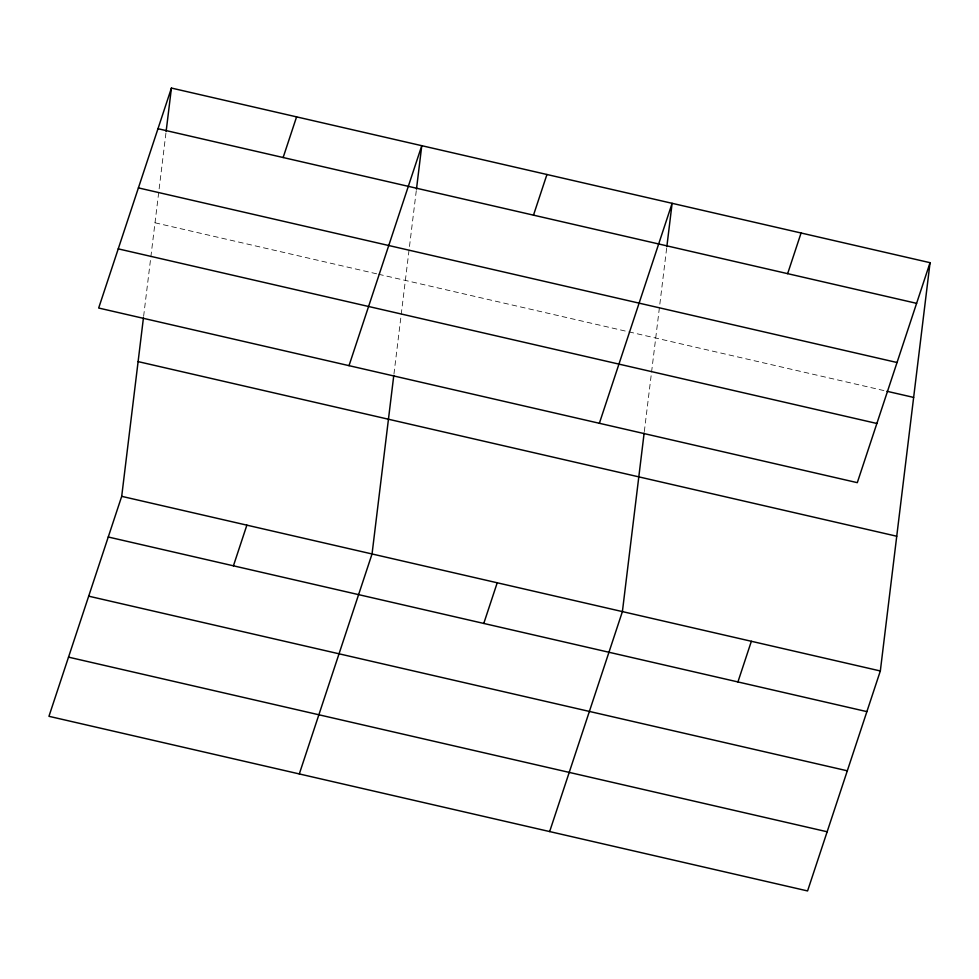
<?xml version="1.0" encoding="UTF-8"?>
<svg xmlns="http://www.w3.org/2000/svg" width="979" height="979" viewBox="0 0 979 979"><rect width="100%" height="100%" fill="white"/><g stroke="black" fill="none" stroke-linecap="round" stroke-linejoin="round"><path stroke-width="0.73" stroke-dasharray="4.89 3.67" d="M143.619 316.339L166.124 131.48M393.962 373.966L416.295 190.599M644.317 431.592L666.65 248.225M155.012 222.796L377.05 273.9M378.53 274.242L627.392 331.526M628.885 331.869L885.481 390.939"/><path stroke-width="1.47" d="M930.05 262.69L857.298 482.659L98.671 308.03L171.423 88.061L930.05 262.69L880.329 670.97L807.577 890.939L48.95 716.31L121.702 496.341L143.436 317.857M166.124 131.48L171.423 88.061M393.778 375.483L372.044 553.967L299.305 773.936M416.479 189.106L421.765 145.687L349.013 365.656M644.133 433.11L622.399 611.594L549.647 831.563M666.834 246.732L672.12 203.314L599.368 423.283M283.139 157.533L296.588 116.868M233.43 565.813L246.867 525.16M533.494 215.16L546.943 174.495M483.773 623.439L497.222 582.786M787.642 273.655L801.079 233.002M737.921 681.947L751.358 641.282M157.974 128.714L916.601 303.343M138.406 187.895L897.033 362.511M886.962 391.282L913.64 397.413M118.239 248.862L876.866 423.479M138.1 361.606L896.74 536.235M121.702 496.341L880.329 670.97M108.253 537.006L866.88 711.623M88.685 596.174L847.312 770.803M68.518 657.142L827.157 831.771"/></g></svg>
